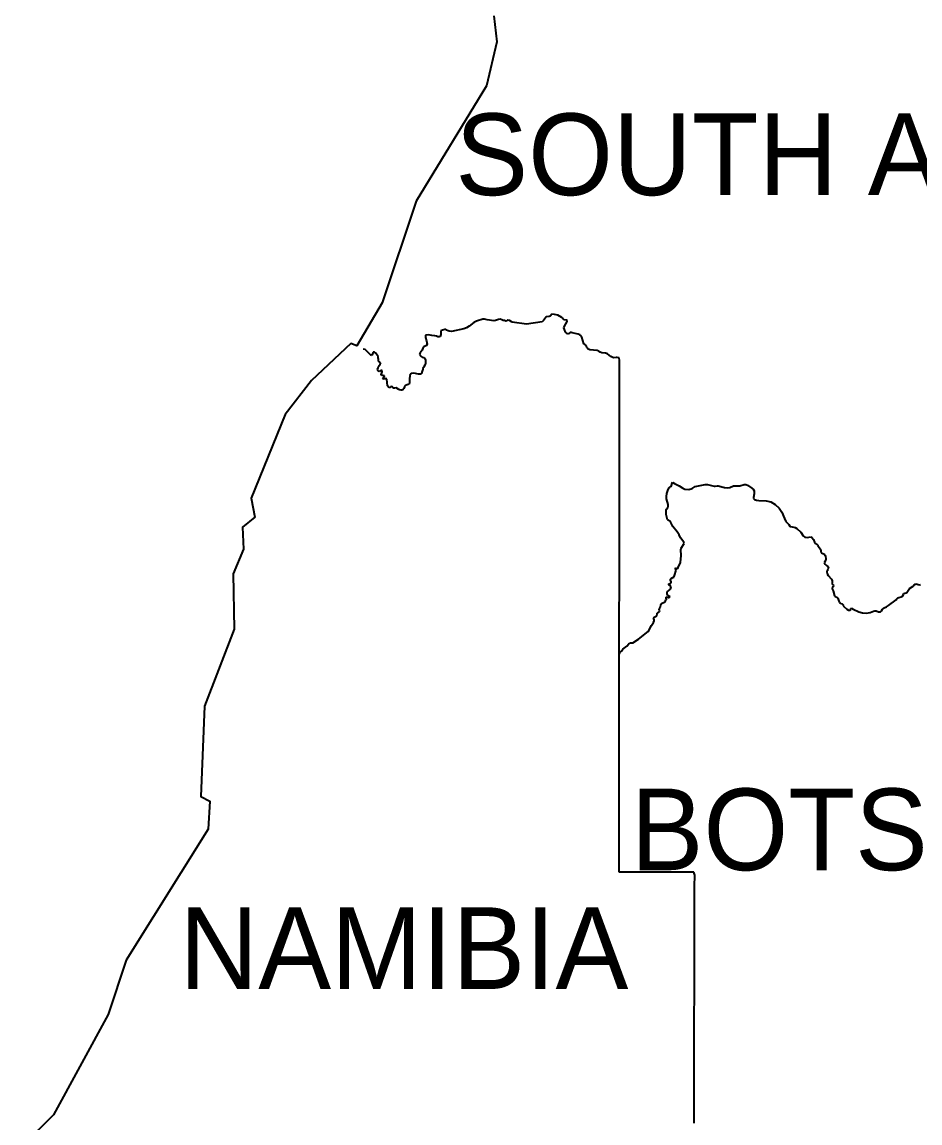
# Model space of a CAD drawing. Header units: metres. Extents: x 0 to 1325, y -1 to 773.
# Drawn here: x 706.8 to 750.8, y 456.4 to 510.3 of the extents above; entities that cross this region are included whole.
import ezdxf
from ezdxf.enums import TextEntityAlignment as Align

# ---------------------------------------------------------------- set-up
doc = ezdxf.new("R2010")
doc.units = ezdxf.units.M

msp = doc.modelspace()

# ---------------------------------------------------------------- linework, layer by layer
at = {"layer": 'CUT'}
msp.add_lwpolyline([(729.89, 510.658), (730.04, 509.378), (729.54, 507.218), (726.09, 501.568), (724.42, 496.598), (723.18, 494.488), (722.89, 494.598), (720.96, 492.788), (719.67, 491.128), (718.01, 487.028), (718.18, 486.088), (717.58, 485.608), (717.63, 484.518), (717.12, 483.308), (717.17, 480.608), (715.72, 476.828), (715.54, 472.408), (715.98, 472.178), (715.9, 470.808), (711.88, 464.388), (711, 461.728), (708.32, 456.818), (706.78, 455.298)], dxfattribs=at)
at = {"layer": 'SCORE'}
for points in [[(729.05, 495.698), (728.91, 495.628)], [(729.36, 495.798), (729.05, 495.698)], [(729.43, 495.798), (729.36, 495.798)], [(729.56, 495.758), (729.43, 495.798)], [(729.89, 495.708), (729.56, 495.758)], [(729.97, 495.718), (729.89, 495.708)], [(730.12, 495.768), (729.97, 495.718)], [(730.21, 495.788), (730.12, 495.768)], [(730.28, 495.758), (730.21, 495.788)], [(730.31, 495.738), (730.28, 495.758)], [(730.35, 495.728), (730.31, 495.738)], [(730.43, 495.718), (730.35, 495.728)], [(730.45, 495.708), (730.43, 495.718)], [(730.48, 495.688), (730.45, 495.708)], [(730.5, 495.688), (730.48, 495.688)], [(730.51, 495.698), (730.5, 495.688)], [(730.56, 495.738), (730.51, 495.698)], [(730.58, 495.748), (730.56, 495.738)], [(730.66, 495.718), (730.58, 495.748)], [(730.79, 495.648), (730.66, 495.718)], [(732.26, 495.658), (731.49, 495.548)], [(732.32, 495.718), (732.26, 495.658)], [(732.42, 495.858), (732.32, 495.718)], [(732.46, 495.898), (732.42, 495.858)], [(732.48, 495.908), (732.46, 495.898)], [(732.61, 495.918), (732.48, 495.908)], [(732.65, 495.938), (732.61, 495.918)], [(732.67, 495.948), (732.65, 495.938)], [(732.73, 496.028), (732.67, 495.948)], [(732.87, 496.018), (732.73, 496.028)], [(733.03, 495.978), (732.87, 496.018)], [(733.23, 495.868), (733.03, 495.978)], [(733.26, 495.838), (733.23, 495.868)], [(733.31, 495.778), (733.26, 495.838)], [(733.33, 495.758), (733.31, 495.778)], [(733.45, 495.748), (733.33, 495.758)], [(733.36, 495.448), (733.49, 495.678)], [(733.49, 495.728), (733.45, 495.748)], [(733.49, 495.678), (733.49, 495.728)], [(727.3, 495.218), (727.29, 495.138)], [(727.29, 495.138), (727.29, 495.038)], [(727.38, 495.248), (727.3, 495.218)], [(727.5, 495.278), (727.38, 495.248)], [(727.55, 495.278), (727.5, 495.278)], [(727.58, 495.258), (727.55, 495.278)], [(727.66, 495.218), (727.58, 495.258)], [(727.7, 495.198), (727.66, 495.218)], [(727.82, 495.188), (727.7, 495.198)], [(728.43, 495.318), (727.82, 495.188)], [(728.56, 495.368), (728.43, 495.318)], [(728.69, 495.448), (728.56, 495.368)], [(728.91, 495.628), (728.69, 495.448)], [(731.49, 495.548), (730.79, 495.648)], [(733.33, 495.358), (733.36, 495.448)], [(733.35, 495.278), (733.33, 495.358)], [(733.41, 495.158), (733.35, 495.278)], [(733.45, 495.108), (733.41, 495.158)], [(733.64, 495.138), (733.55, 495.068)], [(733.68, 495.138), (733.64, 495.138)], [(733.73, 495.118), (733.68, 495.138)], [(734.03, 495.048), (733.73, 495.118)], [(726.69, 495.028), (726.55, 495.008)], [(726.55, 495.008), (726.55, 494.888)], [(726.55, 494.888), (726.59, 494.728)], [(726.59, 494.728), (726.62, 494.568)], [(726.86, 494.988), (726.69, 495.028)], [(727.01, 494.978), (726.86, 494.988)], [(727.08, 494.958), (727.01, 494.978)], [(727.15, 494.928), (727.08, 494.958)], [(727.21, 494.918), (727.15, 494.928)], [(727.27, 494.948), (727.21, 494.918)], [(727.29, 495.038), (727.27, 494.948)], [(733.5, 495.068), (733.45, 495.108)], [(733.55, 495.068), (733.5, 495.068)], [(734.11, 495.018), (734.03, 495.048)], [(734.17, 494.968), (734.11, 495.018)], [(734.21, 494.908), (734.17, 494.968)], [(734.31, 494.588), (734.21, 494.908)], [(734.34, 494.548), (734.31, 494.588)], [(723.59, 494.298), (723.49, 494.328)], [(723.87, 494.028), (723.59, 494.298)], [(723.94, 494.038), (723.9, 494.018)], [(723.95, 494.088), (723.94, 494.038)], [(723.96, 494.138), (723.95, 494.088)], [(723.98, 494.168), (723.96, 494.138)], [(724.04, 494.178), (723.98, 494.168)], [(724.11, 494.118), (724.04, 494.178)], [(724.18, 494.028), (724.11, 494.118)], [(726.29, 494.148), (726.26, 494.078)], [(726.26, 494.078), (726.28, 494.018)], [(726.39, 494.268), (726.29, 494.148)], [(726.41, 494.368), (726.39, 494.268)], [(726.44, 494.428), (726.41, 494.368)], [(726.58, 494.478), (726.44, 494.428)], [(726.62, 494.568), (726.58, 494.478)], [(734.37, 494.538), (734.34, 494.548)], [(734.39, 494.518), (734.37, 494.538)], [(734.43, 494.448), (734.39, 494.518)], [(734.45, 494.418), (734.43, 494.448)], [(734.48, 494.378), (734.45, 494.418)], [(734.5, 494.348), (734.48, 494.378)], [(734.52, 494.318), (734.5, 494.348)], [(734.56, 494.298), (734.52, 494.318)], [(734.59, 494.288), (734.56, 494.298)], [(734.96, 494.258), (734.59, 494.288)], [(735.03, 494.228), (734.96, 494.258)], [(735.1, 494.168), (735.03, 494.228)], [(735.18, 494.138), (735.1, 494.168)], [(735.36, 494.128), (735.18, 494.138)], [(735.47, 494.098), (735.36, 494.128)], [(735.63, 493.958), (735.47, 494.098)], [(723.9, 494.018), (723.87, 494.028)], [(724.22, 493.968), (724.18, 494.028)], [(724.23, 493.898), (724.22, 493.968)], [(724.24, 493.808), (724.23, 493.898)], [(724.25, 493.728), (724.24, 493.808)], [(724.24, 493.468), (724.32, 493.588)], [(724.31, 493.688), (724.25, 493.728)], [(724.35, 493.658), (724.31, 493.688)], [(724.32, 493.588), (724.35, 493.658)], [(726.28, 494.018), (726.33, 493.968)], [(726.33, 493.968), (726.39, 493.928)], [(726.39, 493.928), (726.45, 493.908)], [(726.45, 493.908), (726.51, 493.868)], [(726.52, 493.538), (726.46, 493.458)], [(726.51, 493.868), (726.54, 493.778)], [(726.54, 493.578), (726.52, 493.538)], [(726.54, 493.778), (726.55, 493.668)], [(726.55, 493.668), (726.54, 493.578)], [(735.73, 493.908), (735.63, 493.958)], [(735.77, 493.898), (735.73, 493.908)], [(735.89, 493.918), (735.77, 493.898)], [(735.93, 493.908), (735.89, 493.918)], [(736.04, 493.888), (735.93, 493.908)], [(736.05, 493.768), (736.04, 493.888)], [(736.05, 493.608), (736.05, 493.768)], [(736.05, 493.388), (736.05, 493.608)], [(724.2, 493.328), (724.22, 493.408)], [(724.22, 493.258), (724.2, 493.328)], [(724.22, 493.408), (724.24, 493.468)], [(724.28, 493.228), (724.22, 493.258)], [(724.32, 493.238), (724.28, 493.228)], [(724.35, 493.268), (724.32, 493.238)], [(724.39, 493.278), (724.35, 493.268)], [(724.37, 493.088), (724.38, 493.118)], [(724.39, 493.048), (724.37, 493.088)], [(724.38, 493.118), (724.41, 493.158)], [(724.42, 493.258), (724.39, 493.278)], [(724.41, 493.038), (724.39, 493.048)], [(724.41, 493.158), (724.43, 493.208)], [(724.48, 493.038), (724.41, 493.038)], [(724.43, 493.208), (724.42, 493.258)], [(724.47, 492.918), (724.54, 492.998)], [(724.54, 493.018), (724.48, 493.038)], [(724.54, 492.998), (724.54, 493.018)], [(725.78, 493.028), (725.76, 492.848)], [(725.85, 493.128), (725.78, 493.028)], [(725.97, 493.148), (725.85, 493.128)], [(726.21, 493.088), (725.97, 493.148)], [(726.3, 493.088), (726.21, 493.088)], [(726.34, 493.108), (726.3, 493.088)], [(726.36, 493.148), (726.34, 493.108)], [(726.38, 493.238), (726.36, 493.198)], [(726.36, 493.198), (726.36, 493.148)], [(726.41, 493.288), (726.38, 493.238)], [(726.42, 493.328), (726.41, 493.288)], [(726.44, 493.418), (726.42, 493.368)], [(726.42, 493.368), (726.42, 493.328)], [(726.46, 493.458), (726.44, 493.418)], [(736.05, 493.158), (736.05, 493.388)], [(736.05, 492.938), (736.05, 493.158)], [(724.46, 492.898), (724.47, 492.918)], [(724.47, 492.868), (724.46, 492.898)], [(724.49, 492.848), (724.47, 492.868)], [(724.51, 492.858), (724.49, 492.848)], [(724.52, 492.868), (724.51, 492.858)], [(724.59, 492.868), (724.52, 492.868)], [(724.61, 492.878), (724.59, 492.868)], [(724.62, 492.888), (724.61, 492.878)], [(724.65, 492.848), (724.62, 492.888)], [(724.68, 492.528), (724.65, 492.848)], [(724.69, 492.518), (724.68, 492.528)], [(724.75, 492.448), (724.69, 492.518)], [(724.77, 492.428), (724.75, 492.448)], [(724.8, 492.438), (724.77, 492.428)], [(724.84, 492.478), (724.8, 492.438)], [(724.88, 492.488), (724.84, 492.478)], [(724.92, 492.468), (724.88, 492.488)], [(724.97, 492.418), (724.92, 492.468)], [(725.02, 492.408), (724.97, 492.418)], [(725.11, 492.428), (725.02, 492.408)], [(725.24, 492.348), (725.11, 492.428)], [(725.52, 492.468), (725.48, 492.388)], [(725.57, 492.538), (725.52, 492.468)], [(725.64, 492.568), (725.57, 492.538)], [(725.74, 492.598), (725.64, 492.568)], [(725.77, 492.668), (725.74, 492.598)], [(725.76, 492.848), (725.77, 492.758)], [(725.77, 492.758), (725.77, 492.668)], [(736.05, 492.718), (736.05, 492.938)], [(736.05, 492.488), (736.05, 492.718)], [(736.05, 492.268), (736.05, 492.488)], [(725.28, 492.328), (725.24, 492.348)], [(725.35, 492.308), (725.28, 492.328)], [(725.39, 492.308), (725.35, 492.308)], [(725.43, 492.328), (725.39, 492.308)], [(725.48, 492.388), (725.43, 492.328)], [(736.05, 492.048), (736.05, 492.268)], [(736.05, 491.818), (736.05, 492.048)], [(736.05, 491.598), (736.05, 491.818)], [(736.05, 491.378), (736.05, 491.598)], [(736.05, 491.148), (736.05, 491.378)], [(736.05, 490.928), (736.05, 491.148)], [(736.05, 490.708), (736.05, 490.928)], [(736.05, 490.488), (736.05, 490.708)], [(736.05, 490.258), (736.05, 490.488)], [(736.05, 490.038), (736.05, 490.258)], [(736.05, 489.818), (736.05, 490.038)], [(736.05, 489.598), (736.05, 489.818)], [(736.05, 489.368), (736.05, 489.598)], [(736.05, 489.148), (736.05, 489.368)], [(736.05, 488.928), (736.05, 489.148)], [(736.05, 488.708), (736.05, 488.928)], [(736.05, 488.478), (736.05, 488.708)], [(736.05, 488.258), (736.05, 488.478)], [(736.05, 488.038), (736.05, 488.258)], [(736.05, 487.818), (736.05, 488.038)], [(736.05, 487.598), (736.05, 487.818)], [(736.05, 487.378), (736.05, 487.598)], [(738.51, 487.558), (738.56, 487.598)], [(738.56, 487.598), (738.6, 487.638)], [(738.6, 487.638), (738.63, 487.758)], [(738.63, 487.758), (738.65, 487.798)], [(738.65, 487.798), (738.66, 487.788)], [(738.66, 487.788), (738.74, 487.738)], [(738.74, 487.738), (738.98, 487.628)], [(738.98, 487.628), (739.15, 487.518)], [(739.61, 487.498), (739.76, 487.588)], [(739.76, 487.588), (740.24, 487.698)], [(740.24, 487.698), (740.36, 487.698)], [(740.36, 487.698), (740.68, 487.608)], [(740.68, 487.608), (740.73, 487.608)], [(740.73, 487.608), (740.83, 487.618)], [(740.83, 487.618), (740.88, 487.618)], [(740.88, 487.618), (741.19, 487.538)], [(741.45, 487.548), (741.63, 487.618)], [(741.63, 487.618), (741.94, 487.628)], [(741.94, 487.628), (742.16, 487.688)], [(742.16, 487.688), (742.24, 487.688)], [(742.24, 487.688), (742.32, 487.658)], [(742.32, 487.658), (742.53, 487.518)], [(736.05, 487.148), (736.05, 487.378)], [(736.05, 486.928), (736.05, 487.148)], [(738.35, 487.108), (738.37, 487.258)], [(738.35, 486.988), (738.35, 487.108)], [(738.37, 487.258), (738.41, 487.398)], [(738.41, 487.398), (738.46, 487.508)], [(738.46, 487.508), (738.48, 487.538)], [(738.48, 487.538), (738.51, 487.558)], [(739.15, 487.518), (739.25, 487.468)], [(739.25, 487.468), (739.45, 487.438)], [(739.45, 487.438), (739.61, 487.498)], [(741.19, 487.538), (741.36, 487.528)], [(741.36, 487.528), (741.45, 487.548)], [(742.53, 487.518), (742.6, 487.458)], [(742.6, 487.458), (742.64, 487.388)], [(742.65, 487.238), (742.62, 487.058)], [(742.62, 487.058), (742.62, 486.998)], [(742.64, 487.388), (742.65, 487.318)], [(742.65, 487.318), (742.65, 487.238)], [(736.05, 486.708), (736.05, 486.928)], [(736.05, 486.488), (736.05, 486.708)], [(736.05, 486.268), (736.05, 486.488)], [(738.34, 486.438), (738.36, 486.488)], [(738.43, 486.718), (738.35, 486.988)], [(738.36, 486.488), (738.42, 486.568)], [(738.42, 486.568), (738.44, 486.628)], [(738.44, 486.628), (738.43, 486.718)], [(742.62, 486.998), (742.66, 486.958)], [(742.66, 486.958), (742.76, 486.928)], [(742.76, 486.928), (742.88, 486.908)], [(742.88, 486.908), (743.24, 486.898)], [(743.24, 486.898), (743.47, 486.848)], [(743.47, 486.848), (743.68, 486.718)], [(743.68, 486.718), (743.87, 486.538)], [(743.87, 486.538), (744.01, 486.328)], [(736.05, 486.048), (736.05, 486.268)], [(736.05, 485.828), (736.05, 486.048)], [(738.33, 486.338), (738.34, 486.438)], [(738.34, 486.228), (738.33, 486.338)], [(738.39, 486.018), (738.34, 486.228)], [(738.4, 485.968), (738.39, 486.018)], [(738.51, 485.888), (738.4, 485.968)], [(744.01, 486.328), (744.13, 486.018)], [(744.13, 486.018), (744.2, 485.878)], [(736.05, 485.598), (736.05, 485.828)], [(736.05, 485.378), (736.05, 485.598)], [(738.56, 485.828), (738.51, 485.888)], [(738.67, 485.628), (738.56, 485.828)], [(738.88, 485.368), (738.67, 485.628)], [(744.2, 485.878), (744.35, 485.728)], [(744.35, 485.728), (744.39, 485.648)], [(744.39, 485.648), (744.42, 485.628)], [(744.42, 485.628), (744.59, 485.598)], [(744.59, 485.598), (744.65, 485.578)], [(744.65, 485.578), (744.73, 485.528)], [(744.73, 485.528), (744.93, 485.358)], [(736.05, 485.158), (736.05, 485.378)], [(736.05, 484.938), (736.05, 485.158)], [(736.05, 484.718), (736.05, 484.938)], [(738.97, 485.228), (738.88, 485.368)], [(739.04, 485.078), (738.97, 485.228)], [(739.2, 484.858), (739.04, 485.078)], [(744.93, 485.358), (745.05, 485.178)], [(745.05, 485.178), (745.13, 485.108)], [(745.13, 485.108), (745.25, 485.088)], [(745.25, 485.088), (745.42, 485.128)], [(745.42, 485.128), (745.48, 485.098)], [(745.48, 485.098), (745.55, 484.998)], [(745.55, 484.998), (745.61, 484.858)], [(736.05, 484.498), (736.05, 484.718)], [(736.05, 484.278), (736.05, 484.498)], [(739.06, 484.488), (739.07, 484.568)], [(739.07, 484.208), (739.06, 484.488)], [(739.07, 484.568), (739.21, 484.798)], [(739.21, 484.798), (739.2, 484.858)], [(745.61, 484.858), (745.65, 484.808)], [(745.65, 484.808), (745.72, 484.758)], [(745.72, 484.758), (745.76, 484.718)], [(745.76, 484.718), (745.77, 484.708)], [(745.77, 484.708), (745.92, 484.488)], [(745.92, 484.438), (745.91, 484.398)], [(745.91, 484.398), (745.91, 484.368)], [(745.91, 484.368), (745.95, 484.338)], [(745.92, 484.488), (745.92, 484.438)], [(745.95, 484.338), (746.05, 484.298)], [(736.05, 484.058), (736.05, 484.278)], [(736.05, 483.838), (736.05, 484.058)], [(736.05, 483.618), (736.05, 483.838)], [(738.93, 483.628), (739.03, 483.868)], [(739.03, 483.868), (739.07, 484.208)], [(746.05, 484.298), (746.09, 484.268)], [(746.13, 483.928), (746.08, 483.858)], [(746.08, 483.858), (746.12, 483.788)], [(746.09, 484.268), (746.12, 484.218)], [(746.12, 484.218), (746.14, 484.158)], [(746.12, 483.788), (746.19, 483.728)], [(746.15, 483.978), (746.13, 483.928)], [(746.14, 484.158), (746.15, 484.058)], [(746.15, 484.058), (746.15, 483.978)], [(736.05, 483.398), (736.05, 483.618)], [(736.05, 483.178), (736.05, 483.398)], [(738.75, 483.228), (738.83, 483.488)], [(738.79, 483.568), (738.79, 483.608)], [(738.79, 483.608), (738.83, 483.588)], [(738.83, 483.488), (738.79, 483.568)], [(738.83, 483.588), (738.87, 483.568)], [(738.87, 483.568), (738.89, 483.568)], [(738.89, 483.568), (738.93, 483.618)], [(738.93, 483.618), (738.93, 483.628)], [(746.19, 483.728), (746.25, 483.668)], [(746.21, 483.468), (746.2, 483.458)], [(746.2, 483.458), (746.2, 483.408)], [(746.2, 483.408), (746.22, 483.318)], [(746.24, 483.478), (746.21, 483.468)], [(746.22, 483.318), (746.27, 483.238)], [(746.26, 483.518), (746.24, 483.478)], [(746.25, 483.668), (746.29, 483.598)], [(746.28, 483.578), (746.26, 483.518)], [(746.29, 483.598), (746.28, 483.578)], [(736.05, 482.958), (736.05, 483.178)], [(736.05, 482.788), (736.05, 482.958)], [(736.05, 482.738), (736.05, 482.788)], [(736.05, 482.508), (736.05, 482.738)], [(738.46, 482.788), (738.47, 482.828)], [(738.48, 482.758), (738.46, 482.788)], [(738.47, 482.828), (738.51, 482.848)], [(738.56, 482.718), (738.48, 482.758)], [(738.51, 482.848), (738.55, 482.848)], [(738.55, 483.048), (738.58, 483.088)], [(738.55, 483.008), (738.55, 483.048)], [(738.58, 482.918), (738.55, 483.008)], [(738.55, 482.848), (738.58, 482.878)], [(738.58, 482.678), (738.56, 482.718)], [(738.58, 483.088), (738.67, 483.128)], [(738.58, 482.878), (738.58, 482.918)], [(738.67, 483.128), (738.71, 483.158)], [(738.71, 483.158), (738.75, 483.228)], [(746.27, 483.238), (746.43, 483.048)], [(746.43, 483.048), (746.45, 483.018)], [(746.45, 483.018), (746.46, 482.968)], [(746.47, 482.878), (746.45, 482.838)], [(746.45, 482.838), (746.46, 482.808)], [(746.46, 482.968), (746.47, 482.918)], [(746.46, 482.808), (746.51, 482.768)], [(746.47, 482.918), (746.47, 482.878)], [(746.51, 482.768), (746.54, 482.738)], [(746.54, 482.738), (746.52, 482.688)], [(750.26, 482.588), (750.43, 482.708)], [(750.43, 482.708), (750.49, 482.778)], [(750.49, 482.778), (750.56, 482.828)], [(750.56, 482.828), (750.75, 482.778)], [(750.75, 482.778), (750.79, 482.788)], [(736.05, 482.288), (736.05, 482.508)], [(736.05, 482.068), (736.05, 482.288)], [(738.34, 482.168), (738.38, 482.188)], [(738.38, 482.188), (738.41, 482.168)], [(738.39, 482.428), (738.55, 482.568)], [(738.39, 482.318), (738.39, 482.428)], [(738.42, 482.258), (738.39, 482.318)], [(738.53, 482.188), (738.42, 482.258)], [(738.48, 482.148), (738.53, 482.188)], [(738.55, 482.568), (738.58, 482.678)], [(746.49, 482.648), (746.47, 482.608)], [(746.47, 482.608), (746.47, 482.578)], [(746.47, 482.578), (746.48, 482.548)], [(746.48, 482.548), (746.51, 482.488)], [(746.52, 482.688), (746.49, 482.648)], [(746.51, 482.488), (746.58, 482.238)], [(746.58, 482.238), (746.61, 482.208)], [(746.61, 482.208), (746.7, 482.168)], [(749.68, 482.138), (749.89, 482.198)], [(749.89, 482.198), (749.92, 482.228)], [(749.92, 482.228), (749.96, 482.308)], [(749.96, 482.308), (749.98, 482.348)], [(749.98, 482.348), (750.02, 482.368)], [(750.02, 482.368), (750.09, 482.388)], [(750.09, 482.388), (750.12, 482.408)], [(750.12, 482.408), (750.26, 482.588)], [(736.04, 481.848), (736.05, 482.068)], [(736.04, 481.628), (736.04, 481.848)], [(738.01, 481.608), (738.04, 481.658)], [(738.04, 481.658), (738.06, 481.688)], [(738.06, 481.688), (738.08, 481.808)], [(738.08, 481.808), (738.11, 481.858)], [(738.11, 481.858), (738.17, 481.888)], [(738.17, 481.888), (738.28, 481.938)], [(738.28, 481.938), (738.3, 481.978)], [(738.3, 481.978), (738.31, 482.048)], [(738.31, 482.048), (738.36, 482.048)], [(738.34, 482.128), (738.34, 482.168)], [(738.36, 482.078), (738.34, 482.128)], [(738.36, 482.048), (738.36, 482.078)], [(738.41, 482.168), (738.45, 482.148)], [(738.45, 482.148), (738.48, 482.148)], [(746.7, 482.168), (746.74, 482.118)], [(746.74, 482.118), (746.8, 481.968)], [(746.8, 481.968), (746.83, 481.918)], [(746.83, 481.918), (746.86, 481.888)], [(746.86, 481.888), (746.9, 481.858)], [(746.9, 481.858), (746.95, 481.838)], [(746.95, 481.838), (746.99, 481.818)], [(746.99, 481.818), (747.01, 481.788)], [(747.01, 481.788), (747.01, 481.748)], [(747.01, 481.748), (747.04, 481.718)], [(747.04, 481.718), (747.18, 481.578)], [(747.39, 481.618), (747.42, 481.638)], [(747.42, 481.638), (747.46, 481.608)], [(748.98, 481.628), (749.02, 481.648)], [(749.02, 481.648), (749.13, 481.698)], [(749.13, 481.698), (749.22, 481.758)], [(749.22, 481.758), (749.61, 482.048)], [(749.61, 482.048), (749.63, 482.088)], [(749.63, 482.088), (749.68, 482.138)], [(736.04, 481.408), (736.04, 481.628)], [(736.04, 481.188), (736.04, 481.408)], [(736.04, 480.968), (736.04, 481.188)], [(737.71, 481.138), (737.74, 481.188)], [(737.74, 481.068), (737.71, 481.138)], [(737.74, 481.188), (737.81, 481.228)], [(737.81, 481.228), (737.88, 481.258)], [(737.88, 481.258), (737.89, 481.358)], [(737.89, 481.358), (737.9, 481.388)], [(737.9, 481.388), (737.92, 481.408)], [(737.92, 481.408), (737.99, 481.448)], [(737.99, 481.578), (738.01, 481.608)], [(737.99, 481.548), (737.99, 481.578)], [(738.01, 481.528), (737.99, 481.548)], [(737.99, 481.448), (738.01, 481.468)], [(738.02, 481.508), (738.01, 481.528)], [(738.01, 481.468), (738.02, 481.508)], [(747.18, 481.578), (747.27, 481.528)], [(747.27, 481.528), (747.35, 481.538)], [(747.35, 481.538), (747.38, 481.578)], [(747.38, 481.578), (747.39, 481.618)], [(747.46, 481.608), (747.5, 481.578)], [(747.5, 481.578), (747.77, 481.458)], [(747.77, 481.458), (747.95, 481.398)], [(747.95, 481.398), (748.13, 481.388)], [(748.13, 481.388), (748.33, 481.428)], [(748.33, 481.428), (748.5, 481.488)], [(748.5, 481.488), (748.56, 481.498)], [(748.56, 481.498), (748.62, 481.498)], [(748.62, 481.498), (748.74, 481.458)], [(748.74, 481.458), (748.79, 481.448)], [(748.79, 481.448), (748.84, 481.458)], [(748.84, 481.458), (748.88, 481.498)], [(748.88, 481.498), (748.93, 481.578)], [(748.93, 481.578), (748.98, 481.628)], [(736.04, 480.748), (736.04, 480.968)], [(736.04, 480.538), (736.04, 480.748)], [(737.49, 480.538), (737.61, 480.778)], [(737.61, 480.778), (737.71, 480.928)], [(737.71, 480.928), (737.75, 481.018)], [(737.75, 481.018), (737.74, 481.068)], [(736.04, 480.318), (736.04, 480.538)], [(736.04, 480.098), (736.04, 480.318)], [(736.04, 479.878), (736.04, 480.098)], [(736.7, 479.938), (736.98, 480.108)], [(736.98, 480.108), (737.45, 480.488)], [(737.45, 480.488), (737.49, 480.538)], [(736.04, 479.658), (736.04, 479.878)], [(736.04, 479.438), (736.04, 479.658)], [(736.06, 479.448), (736.09, 479.478)], [(736.09, 479.478), (736.15, 479.528)], [(736.15, 479.528), (736.22, 479.628)], [(736.22, 479.628), (736.41, 479.778)], [(736.41, 479.778), (736.51, 479.888)], [(736.51, 479.888), (736.55, 479.918)], [(736.55, 479.918), (736.58, 479.928)], [(736.58, 479.928), (736.66, 479.928)], [(736.66, 479.928), (736.7, 479.938)], [(736.04, 479.388), (736.06, 479.448)], [(736.04, 479.388), (736.04, 479.438)], [(736.04, 478.718), (736.04, 479.388)], [(736.04, 478.038), (736.04, 478.718)], [(736.04, 477.368), (736.04, 478.038)], [(736.04, 476.698), (736.04, 477.368)], [(736.04, 476.028), (736.04, 476.698)], [(736.04, 475.918), (736.04, 476.028)], [(736.04, 475.358), (736.04, 475.918)], [(736.04, 474.688), (736.04, 475.358)], [(736.04, 474.018), (736.04, 474.688)], [(736.04, 473.758), (736.04, 474.018)], [(736.04, 473.358), (736.04, 473.758)], [(736.04, 472.688), (736.04, 473.358)], [(736.03, 472.018), (736.04, 472.688)], [(736.03, 471.358), (736.03, 472.018)], [(736.03, 470.768), (736.03, 471.358)], [(736.03, 470.188), (736.03, 470.768)], [(736.03, 469.608), (736.03, 470.188)], [(736.03, 469.028), (736.03, 469.608)], [(736.03, 468.698), (736.03, 469.028)], [(736.89, 468.698), (736.03, 468.698)], [(737.75, 468.698), (736.89, 468.698)], [(738.62, 468.698), (737.75, 468.698)], [(739.48, 468.698), (738.62, 468.698)], [(739.69, 468.698), (739.48, 468.698)], [(739.74, 468.548), (739.69, 468.698)], [(739.73, 468.168), (739.74, 468.388)], [(739.73, 467.948), (739.73, 468.168)], [(739.74, 468.388), (739.74, 468.548)], [(739.73, 467.728), (739.73, 467.948)], [(739.73, 467.508), (739.73, 467.728)], [(739.73, 467.278), (739.73, 467.508)], [(739.73, 467.058), (739.73, 467.278)], [(739.73, 466.838), (739.73, 467.058)], [(739.73, 466.618), (739.73, 466.838)], [(739.73, 466.388), (739.73, 466.618)], [(739.73, 466.168), (739.73, 466.388)], [(739.73, 465.948), (739.73, 466.168)], [(739.73, 465.728), (739.73, 465.948)], [(739.73, 465.508), (739.73, 465.728)], [(739.73, 465.288), (739.73, 465.508)], [(739.72, 465.058), (739.73, 465.288)], [(739.72, 464.838), (739.72, 465.058)], [(739.72, 464.358), (739.72, 464.838)], [(739.72, 463.878), (739.72, 464.358)], [(739.72, 463.398), (739.72, 463.878)], [(739.72, 462.918), (739.72, 463.398)], [(739.72, 462.438), (739.72, 462.918)], [(739.71, 461.958), (739.72, 462.348)], [(739.72, 462.348), (739.72, 462.438)], [(739.71, 461.478), (739.71, 461.958)], [(739.71, 461.008), (739.71, 461.478)], [(739.71, 460.528), (739.71, 461.008)], [(739.71, 460.048), (739.71, 460.528)], [(739.71, 459.568), (739.71, 460.048)], [(739.71, 459.088), (739.71, 459.568)], [(739.7, 458.618), (739.71, 459.088)], [(739.7, 458.138), (739.7, 458.618)], [(739.7, 457.838), (739.7, 458.138)], [(739.7, 457.658), (739.7, 457.838)], [(739.7, 457.188), (739.7, 457.658)], [(739.7, 457.028), (739.7, 457.188)], [(739.7, 456.868), (739.7, 457.028)], [(739.7, 456.718), (739.7, 456.868)], [(739.7, 456.558), (739.7, 456.718)], [(739.7, 456.408), (739.7, 456.558)]]:
    msp.add_lwpolyline(points, dxfattribs=at)

# ---------------------------------------------------------------- texts
at = {"layer": 'ENGRAVE'}
for s, p in [('SOUTH AFRICA', (747.917, 501.866)), ('BOTSWANA', (751.898, 468.796)), ('NAMIBIA', (725.488, 462.979))]:
    msp.add_text(s, height=4, dxfattribs=at).set_placement(p, align=Align.CENTER)

doc.saveas('drawing.dxf')
